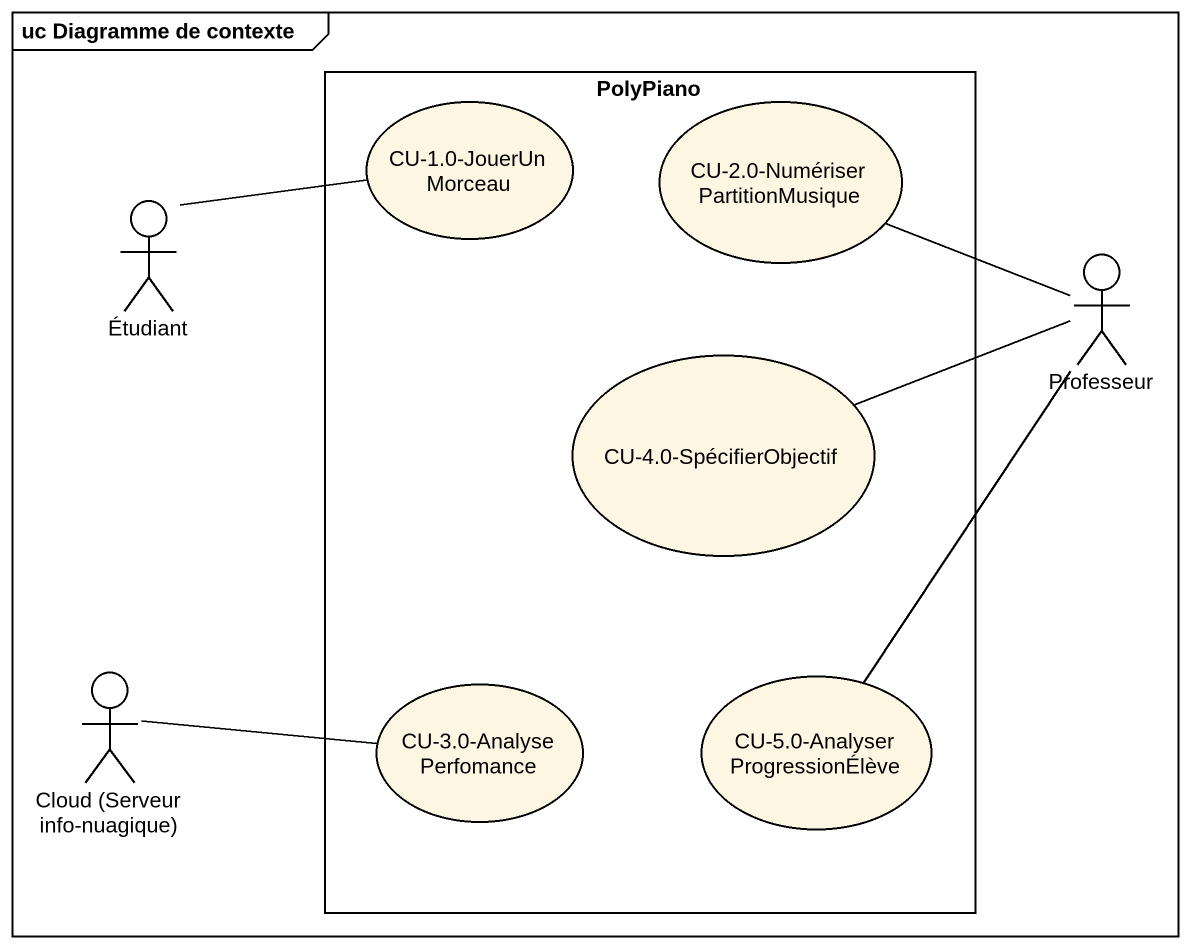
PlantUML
@startuml
mainframe uc Diagramme de contexte
rectangle PolyPiano {
  usecase "CU-1.0-JouerUnMorceau" as CU_1_0_JouerUnMorceau
  usecase "CU-2.0-NumériserPartitionMusique" as CU_2_0_NumériserPartitionMus
  usecase "CU-4.0-SpécifierObjectif" as CU_4_0_SpécifierObjectif
  usecase "CU-3.0-AnalysePerfomance" as CU_3_0_AnalysePerfomance
  usecase "CU-5.0-AnalyserProgressionÉlève" as CU_5_0_AnalyserProgressionÉl
}
actor Étudiant
actor Professeur
actor "Cloud (Serveur info-nuagique)" as Cloud_Serveur_info_nuagique
Étudiant -right- CU_1_0_JouerUnMorceau
Professeur -left- CU_2_0_NumériserPartitionMus
Professeur -- CU_5_0_AnalyserProgressionÉl
CU_4_0_SpécifierObjectif -right- Professeur
Cloud_Serveur_info_nuagique -right- CU_3_0_AnalysePerfomance
@enduml
